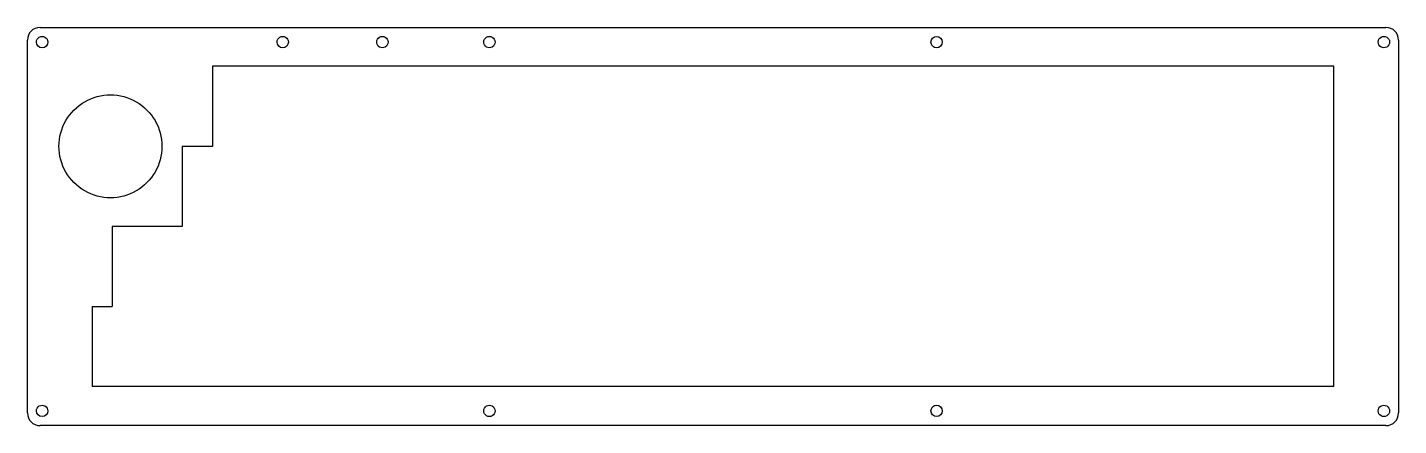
# Model space of a CAD drawing. Extents: x 0 to 326, y -94 to 1.
import ezdxf

# ---------------------------------------------------------------- set-up
doc = ezdxf.new("R2010")
doc.units = 0
doc.layers.get('0').update_dxf_attribs({"linetype": 'CONTINUOUS'})

msp = doc.modelspace()

# ---------------------------------------------------------------- linework, layer by layer
at = {"color": 7}
for points in [[(3.0988, 0.812414), (323.19214, 0.812414)], [(0.09906, -90.937466), (0.09906, -2.187326)], [(326.19188, -2.187326), (326.19188, -90.937466)], [(44.08424, -8.443346), (44.08424, -27.490806)], [(310.78424, -8.443346), (44.08424, -8.443346)], [(310.78424, -84.640806), (310.78424, -8.443346)], [(36.93922, -27.490806), (36.93922, -46.543346)], [(44.08424, -27.490806), (36.93922, -27.490806)], [(20.27174, -46.543346), (20.27174, -65.590806)], [(36.93922, -46.543346), (20.27174, -46.543346)], [(15.50924, -65.590806), (15.50924, -84.640806)], [(15.50924, -65.590806), (20.27174, -65.590806)], [(310.78424, -84.640806), (15.50924, -84.640806)], [(323.19214, -93.937206), (3.0988, -93.937206)]]:
    msp.add_lwpolyline(points, dxfattribs=at)
for points in [[(4.949993, -2.688519)], [(62.159886, -2.688519)], [(85.860118, -2.688519)], [(111.314728, -2.688519)], [(217.679514, -2.688519)], [(324.0443, -2.688519)], [(32.099987, -27.48852)], [(4.949993, -90.43861)], [(111.314728, -90.43861)], [(217.679514, -90.43861)], [(324.0443, -90.43861)]]:
    msp.add_lwpolyline(points, close=True, dxfattribs=at)
for points in [[(3.099994, 0.811473), (1.443144, 0.811472), (0.100002, -0.53167), (0.100001, -2.18852)], [(326.19442, -2.18852), (326.194419, -0.531769), (324.851431, 0.811333), (323.19468, 0.811473)], [(2.249993, -2.688519), (2.249993, -2.20621), (2.507301, -1.760539), (2.924993, -1.519385)], [(3.599993, -4.038519), (2.854408, -4.038519), (2.249993, -3.434103), (2.249993, -2.688519)], [(2.924993, -1.519385), (3.342684, -1.27823), (3.857301, -1.27823), (4.274993, -1.519385)], [(4.949993, -2.688519), (4.949993, -3.434103), (4.345577, -4.038519), (3.599993, -4.038519)], [(4.274993, -1.519385), (4.692684, -1.760539), (4.949993, -2.20621), (4.949993, -2.688519)], [(59.459886, -2.688519), (59.459886, -2.20621), (59.717195, -1.760539), (60.134886, -1.519385)], [(60.809886, -4.038519), (60.064302, -4.038519), (59.459886, -3.434103), (59.459886, -2.688519)], [(60.134886, -1.519385), (60.552577, -1.27823), (61.067195, -1.27823), (61.484886, -1.519385)], [(62.159886, -2.688519), (62.159886, -3.434103), (61.55547, -4.038519), (60.809886, -4.038519)], [(61.484886, -1.519385), (61.902577, -1.760539), (62.159886, -2.20621), (62.159886, -2.688519)], [(83.160118, -2.688519), (83.160118, -2.20621), (83.417427, -1.760539), (83.835118, -1.519385)], [(83.835118, -3.857653), (83.417427, -3.616499), (83.160118, -3.170827), (83.160118, -2.688519)], [(83.835118, -1.519385), (84.252809, -1.27823), (84.767427, -1.27823), (85.185118, -1.519385)], [(85.185118, -1.519385), (85.602809, -1.760539), (85.860118, -2.20621), (85.860118, -2.688519)], [(85.860118, -2.688519), (85.860118, -3.170827), (85.602809, -3.616499), (85.185118, -3.857653)], [(108.614728, -2.688519), (108.614728, -2.20621), (108.872037, -1.760539), (109.289728, -1.519385)], [(109.289728, -3.857653), (108.872037, -3.616499), (108.614728, -3.170827), (108.614728, -2.688519)], [(109.289728, -1.519385), (109.707419, -1.27823), (110.222037, -1.27823), (110.639728, -1.519385)], [(110.639728, -1.519385), (111.057419, -1.760539), (111.314728, -2.20621), (111.314728, -2.688519)], [(111.314728, -2.688519), (111.314728, -3.170827), (111.057419, -3.616499), (110.639728, -3.857653)], [(214.979514, -2.688519), (214.979514, -1.942935), (215.58393, -1.338519), (216.329514, -1.338519)], [(216.329514, -4.038518), (215.58393, -4.038518), (214.979514, -3.434103), (214.979514, -2.688519)], [(216.329514, -1.338519), (217.075098, -1.338519), (217.679514, -1.942935), (217.679514, -2.688519)], [(217.679514, -2.688519), (217.679514, -3.434103), (217.075098, -4.038518), (216.329514, -4.038518)], [(321.3443, -2.688519), (321.3443, -2.20621), (321.601609, -1.760539), (322.0193, -1.519385)], [(322.0193, -3.857653), (321.601609, -3.616499), (321.3443, -3.170827), (321.3443, -2.688519)], [(322.0193, -1.519385), (322.436991, -1.27823), (322.951609, -1.27823), (323.3693, -1.519385)], [(323.3693, -1.519385), (323.786991, -1.760539), (324.0443, -2.20621), (324.0443, -2.688519)], [(324.0443, -2.688519), (324.0443, -3.170827), (323.786991, -3.616499), (323.3693, -3.857653)], [(85.185118, -3.857653), (84.767427, -4.098807), (84.252809, -4.098807), (83.835118, -3.857653)], [(110.639728, -3.857653), (110.222037, -4.098807), (109.707419, -4.098807), (109.289728, -3.857653)], [(323.3693, -3.857653), (322.951609, -4.098807), (322.436991, -4.098807), (322.0193, -3.857653)], [(13.725004, -16.879719), (17.515164, -14.691469), (22.184833, -14.691469), (25.974993, -16.879719)], [(7.60001, -27.48852), (7.60001, -23.112021), (9.934845, -19.067969), (13.725004, -16.879719)], [(25.974993, -16.879719), (29.765152, -19.067969), (32.099987, -23.112021), (32.099987, -27.48852)], [(13.725004, -38.097321), (9.934845, -35.909071), (7.60001, -31.865019), (7.60001, -27.48852)], [(32.099987, -27.48852), (32.099987, -31.865019), (29.765152, -35.909071), (25.974993, -38.097321)], [(25.974993, -38.097321), (22.184833, -40.285571), (17.515164, -40.285571), (13.725004, -38.097321)], [(0.100001, -90.938482), (0.100001, -92.595333), (1.443143, -93.938475), (3.099994, -93.938476)], [(2.249993, -90.43861), (2.249993, -89.956302), (2.507301, -89.51063), (2.924993, -89.269476)], [(3.599993, -91.78861), (2.854408, -91.78861), (2.249993, -91.184194), (2.249993, -90.43861)], [(2.924993, -89.269476), (3.342684, -89.028322), (3.857301, -89.028322), (4.274993, -89.269476)], [(4.949993, -90.43861), (4.949993, -91.184194), (4.345577, -91.78861), (3.599993, -91.78861)], [(4.274993, -89.269476), (4.692684, -89.51063), (4.949993, -89.956302), (4.949993, -90.43861)], [(108.614728, -90.43861), (108.614728, -89.956302), (108.872037, -89.51063), (109.289728, -89.269476)], [(109.289728, -91.607744), (108.872037, -91.36659), (108.614728, -90.920919), (108.614728, -90.43861)], [(109.289728, -89.269476), (109.707419, -89.028322), (110.222037, -89.028322), (110.639728, -89.269476)], [(110.639728, -89.269476), (111.057419, -89.51063), (111.314728, -89.956302), (111.314728, -90.43861)], [(111.314728, -90.43861), (111.314728, -90.920919), (111.057419, -91.36659), (110.639728, -91.607744)], [(214.979514, -90.43861), (214.979514, -89.693026), (215.58393, -89.08861), (216.329514, -89.08861)], [(216.329514, -91.78861), (215.58393, -91.78861), (214.979514, -91.184194), (214.979514, -90.43861)], [(216.329514, -89.08861), (217.075098, -89.08861), (217.679514, -89.693026), (217.679514, -90.43861)], [(217.679514, -90.43861), (217.679514, -91.184194), (217.075098, -91.78861), (216.329514, -91.78861)], [(321.3443, -90.43861), (321.3443, -89.956302), (321.601609, -89.51063), (322.0193, -89.269476)], [(322.0193, -91.607744), (321.601609, -91.36659), (321.3443, -90.920919), (321.3443, -90.43861)], [(322.0193, -89.269476), (322.436991, -89.028322), (322.951609, -89.028322), (323.3693, -89.269476)], [(323.19468, -93.938476), (324.851432, -93.938336), (326.19442, -92.595234), (326.19442, -90.938482)], [(323.3693, -89.269476), (323.786991, -89.51063), (324.0443, -89.956302), (324.0443, -90.43861)], [(324.0443, -90.43861), (324.0443, -90.920919), (323.786991, -91.36659), (323.3693, -91.607744)], [(110.639728, -91.607744), (110.222037, -91.848898), (109.707419, -91.848898), (109.289728, -91.607744)], [(323.3693, -91.607744), (322.951609, -91.848898), (322.436991, -91.848898), (322.0193, -91.607744)]]:
    msp.add_open_spline(points, degree=3, dxfattribs=at)

doc.saveas('drawing.dxf')
